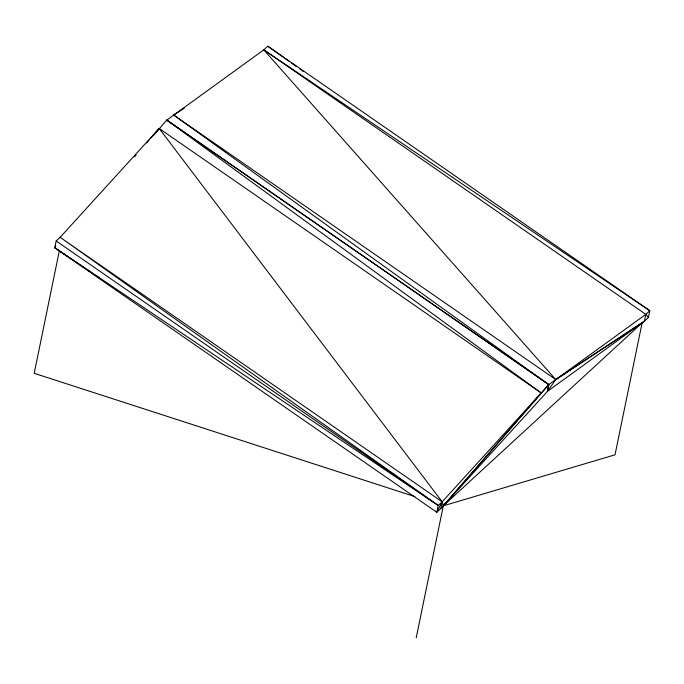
<?xml version="1.0" encoding="UTF-8"?>
<svg xmlns="http://www.w3.org/2000/svg" width="684" height="684" viewBox="0 0 684 684"><rect width="100%" height="100%" fill="white"/><g stroke="black" fill="none" stroke-linecap="round" stroke-linejoin="round"><path stroke-width="1.03" d="M416.223 637.804L443.317 505.818L541.206 392.967L159.184 128.464L60.149 237.314L56.174 240.973L54.78 247.762L436.802 512.265L440.778 508.605L547.422 391.385L548.824 384.588L645.824 314.358L649.8 310.698L267.777 46.196L263.802 49.855L166.793 120.085L541.206 392.967L548.782 384.639L173.719 115.074L184.406 108.055M59.371 250.669L34.2 373.302L414.897 496.61M150.788 138.134L159.184 128.464L442.172 501.817L438.196 505.476L436.802 512.265L442.172 501.817L541.206 392.967M440.778 508.605L442.172 501.817L60.149 237.314L438.196 505.476L54.78 247.762L55.755 245.864M547.422 391.385L555.75 379.577L263.802 49.855L649.8 310.698L648.406 317.487L644.431 321.147L547.422 391.385L548.824 384.588L166.793 120.085L548.782 384.639L443.317 505.818L442.172 501.817M642.122 322.822L615.027 454.809L443.317 505.818L642.122 322.822L555.75 379.577L173.719 115.074M263.802 49.855L645.824 314.358L644.431 321.147L555.75 379.577M134.705 156.679L136.107 155.063M146.598 142.973L149.394 139.75M153.481 135.381L166.751 120.136M54.78 247.762L84.876 268.102M86.646 269.299L91.964 272.89M95.504 275.284L99.043 277.678M56.174 240.973L438.196 505.476M267.777 46.196L289.503 61.68M291.239 62.919L296.454 66.63M299.925 69.11L303.405 71.589M645.824 314.358L648.406 317.487"/></g></svg>
